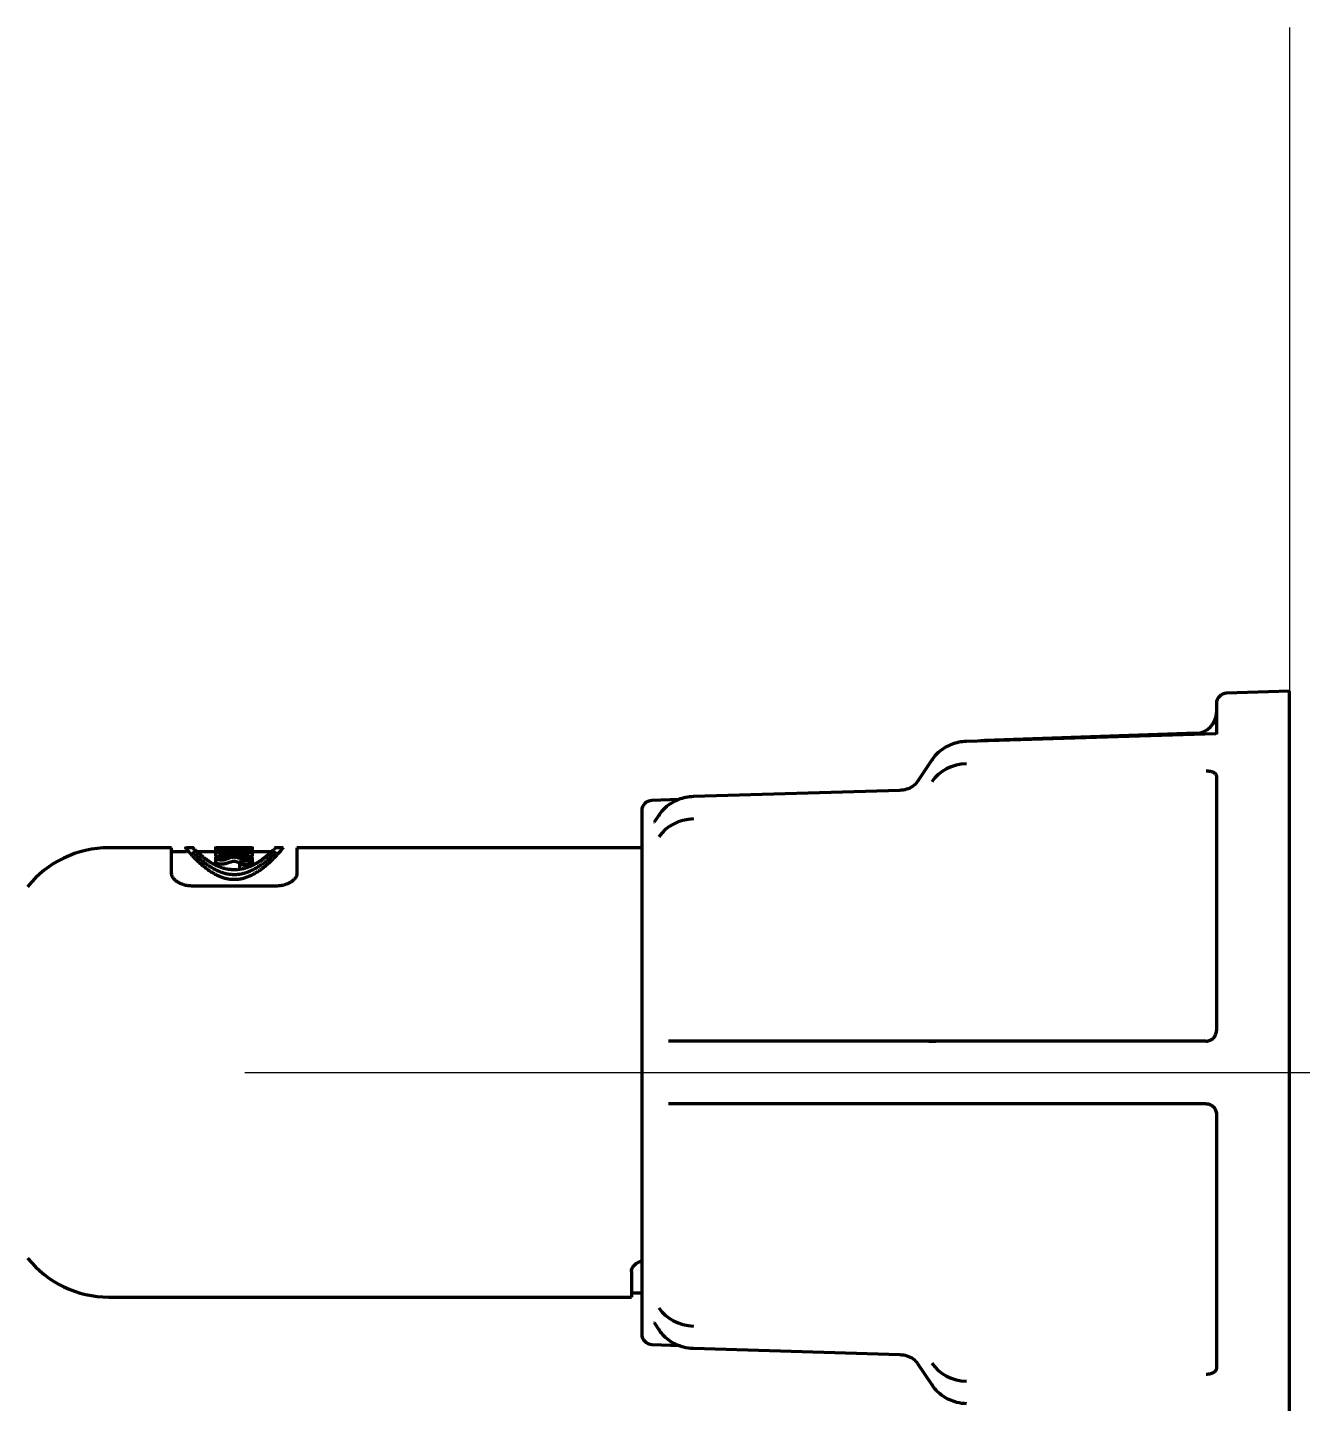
# Model space of a CAD drawing. Header units: inches. Extents: x 904 to 7172, y 213 to 5528.
# Drawn here: x 2223.8 to 2284.8, y 1942.9 to 2008.7 of the extents above; entities that cross this region are included whole.
import ezdxf

# ---------------------------------------------------------------- set-up
doc = ezdxf.new("R2010")
doc.units = ezdxf.units.IN

# ---------------------------------------------------------------- blocks, each defined once
blk = doc.blocks.new('A$C773D0E90')
at = {"color": 4}
for p, q in [((0, 50), (0, -50)), ((-50, 0), (50, 0))]:
    blk.add_line(p, q, dxfattribs=at)

msp = doc.modelspace()

# ---------------------------------------------------------------- linework, layer by layer
at = {"linetype": 'Continuous', "lineweight": 70}
for p, q in [((2284.21, 1976.972), (2281.192, 1976.866)), ((2284.21, 1940.472), (2284.21, 1976.972)), ((2280.71, 1976.367), (2280.71, 1974.904)), ((2280.674, 1974.922), (2268.752, 1974.561)), ((2279.744, 1974.953), (2269.622, 1974.6)), ((2280.716, 1974.952), (2280.669, 1974.922)), ((2267.105, 1973.69), (2266.409, 1972.647)), ((2267.105, 1973.69), (2267.088, 1973.629)), ((2280.71, 1972.904), (2280.71, 1960.721)), ((2265.563, 1972.22), (2255.687, 1971.922)), ((2253.21, 1971.239), (2253.21, 1946.205)), ((2254.996, 1971.784), (2253.692, 1971.739)), ((2253.799, 1970.69), (2253.792, 1970.681)), ((2254.039, 1971.051), (2253.8, 1970.691)), ((2254.039, 1971.051), (2254.022, 1970.99)), ((2230.71, 1969.472), (2227.71, 1969.472)), ((2230.71, 1968.238), (2230.71, 1969.472)), ((2231.43, 1969.272), (2230.71, 1969.272)), ((2231.779, 1969.472), (2231.429, 1969.472)), ((2232.807, 1969.272), (2231.774, 1969.272)), ((2232.807, 1969.522), (2232.807, 1969.29)), ((2232.807, 1969.289), (2232.807, 1969.085)), ((2234.315, 1969.472), (2233.07, 1969.472)), ((2233.56, 1969.348), (2233.822, 1969.348)), ((2233.673, 1969.469), (2233.716, 1969.469)), ((2233.716, 1969.409), (2233.673, 1969.409)), ((2234.575, 1969.296), (2234.575, 1969.522)), ((2234.575, 1969.085), (2234.575, 1969.288)), ((2235.637, 1969.272), (2234.575, 1969.272)), ((2236.051, 1969.472), (2235.642, 1969.472)), ((2236.71, 1969.472), (2236.71, 1968.238)), ((2253.209, 1969.472), (2236.71, 1969.472)), ((2232.892, 1969.044), (2232.807, 1969.085)), ((2232.807, 1968.992), (2232.807, 1968.783)), ((2233.474, 1969.047), (2233.474, 1969.159)), ((2233.913, 1969.159), (2233.913, 1969.047)), ((2233.967, 1968.753), (2233.967, 1968.538)), ((2234.575, 1969.085), (2234.49, 1969.043)), ((2234.575, 1968.784), (2234.575, 1968.994)), ((2234.601, 1968.65), (2234.601, 1968.753)), ((2234.009, 1968.475), (2233.967, 1968.538)), ((2235.71, 1967.642), (2231.71, 1967.642)), ((2255.702, 1960.222), (2254.49, 1960.222)), ((2265.578, 1960.222), (2255.702, 1960.222)), ((2266.825, 1960.222), (2265.578, 1960.222)), ((2267.521, 1960.222), (2266.825, 1960.222)), ((2266.951, 1960.222), (2267.042, 1960.222)), ((2268.767, 1960.222), (2267.521, 1960.222)), ((2280.209, 1960.222), (2268.767, 1960.222)), ((2255.702, 1957.222), (2254.49, 1957.222)), ((2265.578, 1957.222), (2255.702, 1957.222)), ((2266.825, 1957.222), (2265.578, 1957.222)), ((2267.521, 1957.222), (2266.825, 1957.222)), ((2267.042, 1957.222), (2266.956, 1957.222)), ((2268.767, 1957.222), (2267.521, 1957.222)), ((2280.209, 1957.222), (2268.767, 1957.222)), ((2280.71, 1956.722), (2280.71, 1944.539)), ((2252.71, 1949.205), (2252.71, 1947.972)), ((2227.71, 1947.972), (2252.71, 1947.972)), ((2252.71, 1948.172), (2253.21, 1948.172)), ((2253.793, 1946.761), (2253.799, 1946.753)), ((2253.798, 1946.755), (2254.039, 1946.393)), ((2254.022, 1946.454), (2254.039, 1946.393)), ((2253.692, 1945.705), (2255.055, 1945.657)), ((2255.687, 1945.522), (2265.563, 1945.223)), ((2266.409, 1944.797), (2267.105, 1943.753)), ((2267.088, 1943.814), (2267.105, 1943.753))]:
    msp.add_line(p, q, dxfattribs=at)
for centre, radius, start, end in [((2281.21, 1976.367), 0.5, 92, 180), ((2279.71, 1975.953), 1, 272, 0), ((2269.71, 1972.101), 2.5, 92, 97.37535), ((2253.71, 1971.239), 0.5, 92, 180), ((2227.71, 1964.472), 5, 90, 141.1508), ((2227.71, 1952.972), 5, 218.8492, 270), ((2253.71, 1946.205), 0.5, 180, 268)]:
    msp.add_arc(centre, radius, start, end, dxfattribs=at)
for centre, major_axis, ratio, start_param, end_param in [((2268.82, 1971.763), (2, 0), 0.866025, 1.605703, 2.617994), ((2255.754, 1969.124), (2, 0), 0.866025, 1.605703, 2.617994), ((2230.977, 1958.722), (0, 10.75), 0.980901, 6.046104, 6.089488), ((2231.36, 1958.722), (0, 10.75), 0.9809, 6.067376, 6.107626), ((2231.585, 1958.722), (0, 10.75), 0.980901, 6.08913, 6.118217), ((2235.802, 1958.722), (0, 10.75), 0.980899, 0.165403, 0.194031), ((2236.026, 1958.722), (0, 10.75), 0.9809, 0.176021, 0.215811), ((2236.41, 1958.722), (0, 10.75), 0.9809, 0.194147, 0.23707), ((2230.753, 1958.722), (0, 10.75), 0.980899, 6.048484, 6.078863), ((2235.802, 1958.722), (0, 10.75), 0.9809, 0.248807, 0.279522), ((2236.026, 1958.722), (0, 10.75), 0.9809, 0.246454, 0.29041), ((2236.41, 1958.722), (0, 10.75), 0.980901, 0.265428, 0.309068), ((2236.634, 1958.722), (0.001, 10.75), 0.980904, 0.290118, 0.320123), ((2236.634, 1958.722), (0, 10.55), 0.980902, 0.295738, 0.32637), ((2230.977, 1958.722), (0, 10.75), 0.9809, 5.97461, 6.017774), ((2230.753, 1958.722), (0, 10.75), 0.980902, 5.963579, 5.993107), ((2230.753, 1958.722), (-0.001, 10.55), 0.980903, 5.957275, 5.98742), ((2231.36, 1958.722), (0, 10.75), 0.980901, 5.993237, 6.03672), ((2236.634, 1958.722), (0, 10.75), 0.980902, 0.204827, 0.234744), ((2231.585, 1958.722), (0, 10.75), 0.980901, 6.004119, 6.034364), ((2255.754, 1948.32), (2, 0), 0.866025, 3.665191, 4.677482), ((2268.82, 1945.68), (2, 0), 0.866025, 3.665191, 4.677482)]:
    msp.add_ellipse(centre, major_axis=major_axis, ratio=ratio, start_param=start_param, end_param=end_param, dxfattribs=at)
for points, knots in [([(2268.752, 1974.561), (2268.495, 1974.551), (2268.01, 1974.456), (2267.44, 1974.109), (2267.188, 1973.814), (2267.105, 1973.69)], [0, 0, 0, 0, 0.373313, 0.765435, 1, 1, 1, 1]), ([(2266.409, 1972.647), (2266.348, 1972.554), (2266.202, 1972.409), (2265.889, 1972.259), (2265.674, 1972.225), (2265.563, 1972.22)], [0, 0, 0, 0, 0.374008, 0.700256, 1, 1, 1, 1]), ([(2280.21, 1973.158), (2280.242, 1973.157), (2280.275, 1973.156), (2280.339, 1973.149), (2280.371, 1973.144), (2280.431, 1973.132), (2280.46, 1973.124), (2280.514, 1973.105), (2280.54, 1973.095), (2280.586, 1973.072), (2280.607, 1973.059), (2280.643, 1973.031), (2280.659, 1973.017), (2280.684, 1972.987), (2280.693, 1972.971), (2280.706, 1972.939), (2280.71, 1972.922), (2280.71, 1972.906)], [0, 0, 0, 0, 0.125, 0.125, 0.25, 0.25, 0.375, 0.375, 0.5, 0.5, 0.625, 0.625, 0.75, 0.75, 0.875, 0.875, 1, 1, 1, 1]), ([(2255.687, 1971.922), (2255.43, 1971.912), (2254.945, 1971.817), (2254.375, 1971.47), (2254.123, 1971.174), (2254.039, 1971.051)], [0, 0, 0, 0, 0.373313, 0.765435, 1, 1, 1, 1]), ([(2231.368, 1969.472), (2231.368, 1969.472), (2231.368, 1969.472), (2231.368, 1969.472), (2231.376, 1969.461), (2231.399, 1969.435), (2231.404, 1969.429), (2231.415, 1969.415), (2231.421, 1969.408), (2231.441, 1969.385), (2231.457, 1969.366), (2231.511, 1969.304), (2231.555, 1969.253), (2231.638, 1969.162), (2231.668, 1969.129), (2231.734, 1969.059), (2231.769, 1969.022), (2231.827, 1968.963), (2231.847, 1968.943), (2231.889, 1968.901), (2231.911, 1968.88), (2231.979, 1968.814), (2232.027, 1968.769), (2232.131, 1968.676), (2232.187, 1968.628), (2232.308, 1968.529), (2232.373, 1968.479), (2232.462, 1968.415), (2232.48, 1968.402), (2232.517, 1968.377), (2232.536, 1968.364), (2232.594, 1968.325), (2232.635, 1968.3), (2232.719, 1968.25), (2232.763, 1968.225), (2232.856, 1968.177), (2232.904, 1968.153), (2232.982, 1968.119), (2233.008, 1968.108), (2233.062, 1968.087), (2233.09, 1968.076), (2233.175, 1968.047), (2233.234, 1968.029), (2233.313, 1968.01), (2233.328, 1968.006), (2233.361, 1967.999), (2233.377, 1967.996), (2233.426, 1967.987), (2233.459, 1967.981), (2233.56, 1967.968), (2233.629, 1967.963), (2233.699, 1967.963)], [0, 0, 0, 0, 0.000187, 0.000187, 0.125164, 0.125164, 0.156408, 0.156408, 0.187652, 0.187652, 0.250141, 0.250141, 0.375117, 0.375117, 0.437605, 0.437605, 0.500094, 0.500094, 0.531338, 0.531338, 0.562582, 0.562582, 0.62507, 0.62507, 0.687559, 0.687559, 0.750047, 0.750047, 0.765669, 0.765669, 0.781291, 0.781291, 0.812535, 0.812535, 0.843779, 0.843779, 0.875023, 0.875023, 0.890646, 0.890646, 0.906268, 0.906268, 0.937512, 0.937512, 0.945323, 0.945323, 0.953134, 0.953134, 0.968756, 0.968756, 1, 1, 1, 1]), ([(2233.71, 1968.419), (2233.702, 1968.419), (2233.695, 1968.419), (2233.68, 1968.419), (2233.658, 1968.419), (2233.636, 1968.42), (2233.607, 1968.422), (2233.593, 1968.422), (2233.564, 1968.425), (2233.549, 1968.426), (2233.479, 1968.433), (2233.424, 1968.441), (2233.344, 1968.456), (2233.318, 1968.462), (2233.267, 1968.474), (2233.242, 1968.48), (2233.169, 1968.5), (2233.123, 1968.515), (2233.057, 1968.538), (2233.035, 1968.546), (2232.993, 1968.562), (2232.972, 1968.57), (2232.912, 1968.596), (2232.875, 1968.613), (2232.766, 1968.665), (2232.7, 1968.701), (2232.607, 1968.755), (2232.578, 1968.773), (2232.522, 1968.808), (2232.495, 1968.826), (2232.442, 1968.861), (2232.417, 1968.878), (2232.369, 1968.912), (2232.346, 1968.929), (2232.279, 1968.979), (2232.238, 1969.011), (2232.162, 1969.071), (2232.127, 1969.1), (2232.03, 1969.183), (2231.975, 1969.232), (2231.883, 1969.317), (2231.845, 1969.353), (2231.8, 1969.397), (2231.787, 1969.41), (2231.77, 1969.427), (2231.765, 1969.432), (2231.755, 1969.441), (2231.751, 1969.445), (2231.732, 1969.464), (2231.725, 1969.472), (2231.725, 1969.472), (2231.725, 1969.472), (2231.725, 1969.472)], [0, 0, 0, 0, 0.003899, 0.003899, 0.007798, 0.015596, 0.015596, 0.023394, 0.023394, 0.031192, 0.031192, 0.062383, 0.062383, 0.077979, 0.077979, 0.093575, 0.093575, 0.124766, 0.124766, 0.140362, 0.140362, 0.155958, 0.155958, 0.187149, 0.187149, 0.249532, 0.249532, 0.280724, 0.280724, 0.311915, 0.311915, 0.343107, 0.343107, 0.374298, 0.374298, 0.436681, 0.436681, 0.499064, 0.499064, 0.62383, 0.62383, 0.748596, 0.748596, 0.810979, 0.810979, 0.842171, 0.842171, 0.873362, 0.873362, 0.998129, 0.998129, 1, 1, 1, 1]), ([(2231.725, 1969.272), (2231.725, 1969.272), (2231.727, 1969.269), (2231.734, 1969.263), (2231.739, 1969.257), (2231.742, 1969.254), (2231.76, 1969.235), (2231.782, 1969.213), (2231.842, 1969.154), (2231.879, 1969.118), (2231.948, 1969.053), (2231.973, 1969.029), (2232.028, 1968.979), (2232.058, 1968.953), (2232.107, 1968.91), (2232.124, 1968.895), (2232.16, 1968.866), (2232.178, 1968.85), (2232.235, 1968.804), (2232.276, 1968.771), (2232.365, 1968.704), (2232.412, 1968.669), (2232.515, 1968.599), (2232.571, 1968.562), (2232.662, 1968.507), (2232.694, 1968.489), (2232.761, 1968.452), (2232.795, 1968.434), (2232.868, 1968.398), (2232.906, 1968.381), (2232.985, 1968.346), (2233.027, 1968.329), (2233.093, 1968.305), (2233.116, 1968.298), (2233.162, 1968.282), (2233.185, 1968.275), (2233.258, 1968.254), (2233.308, 1968.242), (2233.375, 1968.229), (2233.388, 1968.226), (2233.416, 1968.221), (2233.429, 1968.219), (2233.471, 1968.213), (2233.499, 1968.209), (2233.584, 1968.2), (2233.642, 1968.197), (2233.701, 1968.196)], [0, 0, 0, 0, 0.058912, 0.090282, 0.090282, 0.121651, 0.121651, 0.24713, 0.24713, 0.372608, 0.372608, 0.435347, 0.435347, 0.498086, 0.498086, 0.529456, 0.529456, 0.560826, 0.560826, 0.623565, 0.623565, 0.686304, 0.686304, 0.749043, 0.749043, 0.780413, 0.780413, 0.811782, 0.811782, 0.843152, 0.843152, 0.874522, 0.874522, 0.890206, 0.890206, 0.905891, 0.905891, 0.937261, 0.937261, 0.945103, 0.945103, 0.952946, 0.952946, 0.96863, 0.96863, 1, 1, 1, 1]), ([(2233.064, 1969.472), (2233.041, 1969.472), (2233.019, 1969.472), (2232.991, 1969.471), (2232.983, 1969.471), (2232.968, 1969.471), (2232.946, 1969.471), (2232.913, 1969.47), (2232.891, 1969.468), (2232.871, 1969.467), (2232.862, 1969.466), (2232.838, 1969.463), (2232.827, 1969.461), (2232.815, 1969.457), (2232.812, 1969.456), (2232.808, 1969.453), (2232.807, 1969.451), (2232.808, 1969.445), (2232.812, 1969.441), (2232.828, 1969.433), (2232.84, 1969.428), (2232.872, 1969.418), (2232.892, 1969.412), (2232.94, 1969.402), (2232.967, 1969.396), (2233.008, 1969.389), (2233.016, 1969.388), (2233.033, 1969.385), (2233.042, 1969.384), (2233.07, 1969.38), (2233.108, 1969.375), (2233.151, 1969.37), (2233.184, 1969.366), (2233.195, 1969.365), (2233.218, 1969.363), (2233.23, 1969.362), (2233.291, 1969.357), (2233.341, 1969.354), (2233.407, 1969.351), (2233.421, 1969.35), (2233.448, 1969.349), (2233.462, 1969.349), (2233.504, 1969.348), (2233.532, 1969.348), (2233.56, 1969.348)], [0, 0, 0, 0, 0.04894, 0.04894, 0.068754, 0.068754, 0.088567, 0.128195, 0.167822, 0.167822, 0.20745, 0.20745, 0.286705, 0.286705, 0.326332, 0.326332, 0.36596, 0.36596, 0.445215, 0.445215, 0.52447, 0.52447, 0.603725, 0.603725, 0.68298, 0.68298, 0.702794, 0.702794, 0.722607, 0.722607, 0.762235, 0.801862, 0.801862, 0.821676, 0.821676, 0.84149, 0.84149, 0.920745, 0.920745, 0.940559, 0.940559, 0.960372, 0.960372, 1, 1, 1, 1]), ([(2233.317, 1969.326), (2233.303, 1969.328), (2233.288, 1969.33), (2233.264, 1969.333), (2233.256, 1969.334), (2233.238, 1969.335), (2233.229, 1969.336), (2233.202, 1969.338), (2233.184, 1969.339), (2233.155, 1969.34), (2233.145, 1969.34), (2233.126, 1969.34), (2233.116, 1969.34), (2233.087, 1969.34), (2233.067, 1969.34), (2233.038, 1969.339), (2233.028, 1969.339), (2233.01, 1969.338), (2232.991, 1969.337), (2232.974, 1969.335), (2232.956, 1969.334), (2232.948, 1969.333), (2232.923, 1969.33), (2232.908, 1969.328), (2232.888, 1969.325), (2232.881, 1969.324), (2232.869, 1969.321), (2232.863, 1969.32), (2232.847, 1969.316), (2232.838, 1969.313), (2232.826, 1969.308), (2232.823, 1969.307), (2232.818, 1969.303), (2232.813, 1969.3), (2232.81, 1969.296), (2232.808, 1969.293), (2232.807, 1969.291), (2232.807, 1969.286), (2232.809, 1969.282), (2232.815, 1969.277), (2232.817, 1969.275), (2232.822, 1969.271), (2232.826, 1969.269), (2232.836, 1969.264), (2232.845, 1969.261), (2232.866, 1969.254), (2232.879, 1969.251), (2232.892, 1969.248)], [0, 0, 0, 0, 0.0625, 0.0625, 0.09375, 0.09375, 0.125, 0.125, 0.1875, 0.1875, 0.21875, 0.21875, 0.25, 0.25, 0.3125, 0.3125, 0.34375, 0.34375, 0.375, 0.40625, 0.40625, 0.4375, 0.4375, 0.5, 0.5, 0.53125, 0.53125, 0.5625, 0.5625, 0.625, 0.625, 0.65625, 0.65625, 0.6875, 0.71875, 0.71875, 0.75, 0.75, 0.8125, 0.8125, 0.84375, 0.84375, 0.875, 0.875, 0.9375, 0.9375, 1, 1, 1, 1]), ([(2233.007, 1969.271), (2233.001, 1969.272), (2232.995, 1969.273), (2232.988, 1969.275), (2232.985, 1969.276), (2232.981, 1969.278), (2232.979, 1969.279), (2232.974, 1969.281), (2232.972, 1969.283), (2232.969, 1969.286), (2232.968, 1969.288), (2232.968, 1969.291), (2232.969, 1969.292), (2232.971, 1969.295), (2232.972, 1969.296), (2232.975, 1969.297), (2232.977, 1969.298), (2232.982, 1969.3), (2232.986, 1969.302), (2232.996, 1969.304), (2233.002, 1969.306), (2233.011, 1969.307), (2233.014, 1969.308), (2233.021, 1969.309), (2233.025, 1969.309), (2233.036, 1969.311), (2233.044, 1969.311), (2233.061, 1969.312), (2233.069, 1969.313), (2233.087, 1969.314), (2233.096, 1969.314), (2233.11, 1969.314), (2233.114, 1969.314), (2233.123, 1969.313), (2233.132, 1969.313), (2233.141, 1969.313), (2233.149, 1969.312), (2233.154, 1969.312), (2233.166, 1969.311), (2233.174, 1969.31), (2233.189, 1969.309), (2233.196, 1969.308), (2233.202, 1969.306)], [0, 0, 0, 0, 0.0625, 0.0625, 0.09375, 0.09375, 0.125, 0.125, 0.1875, 0.1875, 0.25, 0.25, 0.3125, 0.3125, 0.34375, 0.34375, 0.375, 0.375, 0.4375, 0.4375, 0.5, 0.5, 0.53125, 0.53125, 0.5625, 0.5625, 0.625, 0.625, 0.6875, 0.6875, 0.75, 0.75, 0.78125, 0.78125, 0.8125, 0.84375, 0.84375, 0.875, 0.875, 0.9375, 0.9375, 1, 1, 1, 1]), ([(2233.673, 1969.409), (2233.642, 1969.409), (2233.612, 1969.41), (2233.568, 1969.41), (2233.553, 1969.411), (2233.524, 1969.412), (2233.51, 1969.412), (2233.468, 1969.414), (2233.441, 1969.416), (2233.404, 1969.418), (2233.391, 1969.419), (2233.368, 1969.421), (2233.357, 1969.422), (2233.325, 1969.425), (2233.306, 1969.427), (2233.28, 1969.431), (2233.272, 1969.432), (2233.258, 1969.434), (2233.245, 1969.436), (2233.235, 1969.439), (2233.226, 1969.441), (2233.223, 1969.442), (2233.214, 1969.445), (2233.211, 1969.447), (2233.211, 1969.45), (2233.211, 1969.451), (2233.214, 1969.453), (2233.217, 1969.454), (2233.225, 1969.456), (2233.234, 1969.458), (2233.251, 1969.46), (2233.258, 1969.46), (2233.272, 1969.462), (2233.28, 1969.462), (2233.305, 1969.464), (2233.324, 1969.465), (2233.367, 1969.466), (2233.39, 1969.467), (2233.428, 1969.467), (2233.441, 1969.468), (2233.468, 1969.468), (2233.482, 1969.468), (2233.524, 1969.469), (2233.552, 1969.469), (2233.597, 1969.469), (2233.612, 1969.469), (2233.642, 1969.469), (2233.658, 1969.469), (2233.673, 1969.469)], [0, 0, 0, 0, 0.0625, 0.0625, 0.09375, 0.09375, 0.125, 0.125, 0.1875, 0.1875, 0.21875, 0.21875, 0.25, 0.25, 0.3125, 0.3125, 0.34375, 0.34375, 0.375, 0.40625, 0.40625, 0.4375, 0.4375, 0.5, 0.5, 0.53125, 0.53125, 0.5625, 0.5625, 0.625, 0.625, 0.65625, 0.65625, 0.6875, 0.6875, 0.75, 0.75, 0.8125, 0.8125, 0.84375, 0.84375, 0.875, 0.875, 0.9375, 0.9375, 0.96875, 0.96875, 1, 1, 1, 1]), ([(2233.768, 1969.27), (2233.763, 1969.269), (2233.758, 1969.268), (2233.747, 1969.267), (2233.741, 1969.266), (2233.728, 1969.265), (2233.721, 1969.264), (2233.707, 1969.264), (2233.7, 1969.264), (2233.686, 1969.264), (2233.68, 1969.264), (2233.666, 1969.264), (2233.659, 1969.265), (2233.646, 1969.266), (2233.64, 1969.267), (2233.629, 1969.268), (2233.623, 1969.269), (2233.618, 1969.27)], [0, 0, 0, 0, 0.125, 0.125, 0.25, 0.25, 0.375, 0.375, 0.5, 0.5, 0.625, 0.625, 0.75, 0.75, 0.875, 0.875, 1, 1, 1, 1]), ([(2233.699, 1967.963), (2233.734, 1967.963), (2233.77, 1967.964), (2233.839, 1967.968), (2233.908, 1967.974), (2233.975, 1967.984), (2234.04, 1967.995), (2234.073, 1968.002), (2234.168, 1968.024), (2234.228, 1968.042), (2234.315, 1968.071), (2234.343, 1968.081), (2234.398, 1968.103), (2234.424, 1968.114), (2234.502, 1968.147), (2234.551, 1968.171), (2234.645, 1968.219), (2234.689, 1968.244), (2234.753, 1968.282), (2234.774, 1968.294), (2234.815, 1968.32), (2234.835, 1968.333), (2234.894, 1968.371), (2234.932, 1968.397), (2235.039, 1968.474), (2235.105, 1968.525), (2235.182, 1968.587), (2235.197, 1968.6), (2235.227, 1968.624), (2235.241, 1968.637), (2235.284, 1968.673), (2235.311, 1968.697), (2235.39, 1968.768), (2235.439, 1968.813), (2235.529, 1968.9), (2235.571, 1968.941), (2235.648, 1969.021), (2235.693, 1969.068), (2235.734, 1969.111), (2235.75, 1969.128), (2235.758, 1969.137), (2235.781, 1969.162), (2235.795, 1969.178), (2235.865, 1969.254), (2235.91, 1969.306), (2235.981, 1969.388), (2236.008, 1969.42), (2236.043, 1969.461), (2236.052, 1969.472), (2236.052, 1969.472)], [0, 0, 0, 0, 0.015644, 0.015644, 0.031287, 0.046931, 0.046931, 0.062574, 0.062574, 0.093861, 0.093861, 0.109505, 0.109505, 0.125149, 0.125149, 0.156436, 0.156436, 0.187723, 0.187723, 0.203366, 0.203366, 0.21901, 0.21901, 0.250297, 0.250297, 0.312872, 0.312872, 0.328515, 0.328515, 0.344159, 0.344159, 0.375446, 0.375446, 0.43802, 0.43802, 0.500594, 0.500594, 0.563169, 0.578812, 0.578812, 0.594456, 0.594456, 0.625743, 0.625743, 0.750892, 0.750892, 0.87604, 0.87604, 1, 1, 1, 1]), ([(2233.701, 1968.196), (2233.708, 1968.196), (2233.715, 1968.196), (2233.73, 1968.197), (2233.752, 1968.197), (2233.774, 1968.198), (2233.803, 1968.199), (2233.818, 1968.2), (2233.847, 1968.202), (2233.861, 1968.203), (2233.932, 1968.21), (2233.987, 1968.218), (2234.054, 1968.231), (2234.068, 1968.233), (2234.094, 1968.239), (2234.107, 1968.242), (2234.145, 1968.251), (2234.17, 1968.257), (2234.243, 1968.278), (2234.29, 1968.292), (2234.356, 1968.316), (2234.378, 1968.324), (2234.42, 1968.341), (2234.441, 1968.349), (2234.501, 1968.375), (2234.539, 1968.393), (2234.612, 1968.428), (2234.647, 1968.446), (2234.697, 1968.473), (2234.713, 1968.483), (2234.745, 1968.501), (2234.761, 1968.51), (2234.838, 1968.556), (2234.894, 1968.592), (2234.973, 1968.646), (2234.998, 1968.664), (2235.046, 1968.699), (2235.07, 1968.716), (2235.137, 1968.766), (2235.178, 1968.799), (2235.254, 1968.861), (2235.289, 1968.891), (2235.387, 1968.975), (2235.442, 1969.025), (2235.534, 1969.112), (2235.572, 1969.149), (2235.618, 1969.194), (2235.631, 1969.208), (2235.648, 1969.225), (2235.654, 1969.23), (2235.663, 1969.24), (2235.667, 1969.244), (2235.686, 1969.263), (2235.694, 1969.272), (2235.694, 1969.272), (2235.694, 1969.272)], [0, 0, 0, 0, 0.003893, 0.003893, 0.007786, 0.015571, 0.015571, 0.023357, 0.023357, 0.031143, 0.031143, 0.062286, 0.062286, 0.070072, 0.070072, 0.077857, 0.077857, 0.093429, 0.093429, 0.124572, 0.124572, 0.140143, 0.140143, 0.155715, 0.155715, 0.186858, 0.186858, 0.218001, 0.218001, 0.233572, 0.233572, 0.249144, 0.249144, 0.311429, 0.311429, 0.342572, 0.342572, 0.373715, 0.373715, 0.436001, 0.436001, 0.498287, 0.498287, 0.622859, 0.622859, 0.747431, 0.747431, 0.809717, 0.809717, 0.84086, 0.84086, 0.872002, 0.872002, 0.996574, 1, 1, 1, 1]), ([(2235.694, 1969.472), (2235.694, 1969.472), (2235.692, 1969.469), (2235.685, 1969.462), (2235.68, 1969.457), (2235.677, 1969.454), (2235.658, 1969.435), (2235.636, 1969.413), (2235.576, 1969.355), (2235.539, 1969.319), (2235.47, 1969.256), (2235.444, 1969.233), (2235.389, 1969.183), (2235.359, 1969.157), (2235.31, 1969.115), (2235.293, 1969.101), (2235.257, 1969.072), (2235.239, 1969.057), (2235.181, 1969.011), (2235.14, 1968.979), (2235.051, 1968.913), (2235.004, 1968.879), (2234.9, 1968.81), (2234.844, 1968.774), (2234.768, 1968.729), (2234.752, 1968.72), (2234.72, 1968.702), (2234.704, 1968.693), (2234.653, 1968.666), (2234.619, 1968.648), (2234.546, 1968.613), (2234.508, 1968.596), (2234.428, 1968.563), (2234.386, 1968.546), (2234.319, 1968.523), (2234.297, 1968.515), (2234.25, 1968.5), (2234.226, 1968.493), (2234.153, 1968.473), (2234.103, 1968.461), (2234.036, 1968.449), (2234.022, 1968.446), (2233.995, 1968.442), (2233.981, 1968.439), (2233.94, 1968.433), (2233.912, 1968.43), (2233.827, 1968.422), (2233.769, 1968.419), (2233.71, 1968.419)], [0, 0, 0, 0, 0.060327, 0.091649, 0.091649, 0.122972, 0.122972, 0.248262, 0.248262, 0.373551, 0.373551, 0.436196, 0.436196, 0.498841, 0.498841, 0.530164, 0.530164, 0.561486, 0.561486, 0.624131, 0.624131, 0.686776, 0.686776, 0.749421, 0.749421, 0.765082, 0.765082, 0.780743, 0.780743, 0.812065, 0.812065, 0.843388, 0.843388, 0.87471, 0.87471, 0.890371, 0.890371, 0.906033, 0.906033, 0.937355, 0.937355, 0.945186, 0.945186, 0.953016, 0.953016, 0.968678, 0.968678, 1, 1, 1, 1]), ([(2233.716, 1969.469), (2233.747, 1969.469), (2233.777, 1969.469), (2233.821, 1969.469), (2233.836, 1969.469), (2233.865, 1969.469), (2233.88, 1969.469), (2233.922, 1969.468), (2233.948, 1969.468), (2233.986, 1969.467), (2233.998, 1969.467), (2234.022, 1969.466), (2234.033, 1969.466), (2234.065, 1969.465), (2234.084, 1969.464), (2234.109, 1969.462), (2234.117, 1969.462), (2234.131, 1969.46), (2234.144, 1969.459), (2234.154, 1969.458), (2234.163, 1969.456), (2234.167, 1969.455), (2234.176, 1969.453), (2234.179, 1969.451), (2234.179, 1969.448), (2234.178, 1969.447), (2234.175, 1969.445), (2234.173, 1969.444), (2234.164, 1969.441), (2234.155, 1969.439), (2234.138, 1969.435), (2234.131, 1969.434), (2234.117, 1969.432), (2234.109, 1969.431), (2234.084, 1969.427), (2234.065, 1969.425), (2234.022, 1969.421), (2233.999, 1969.419), (2233.961, 1969.417), (2233.948, 1969.416), (2233.922, 1969.414), (2233.908, 1969.414), (2233.866, 1969.412), (2233.837, 1969.411), (2233.778, 1969.41), (2233.747, 1969.409), (2233.716, 1969.409)], [0, 0, 0, 0, 0.0625, 0.0625, 0.09375, 0.09375, 0.125, 0.125, 0.1875, 0.1875, 0.21875, 0.21875, 0.25, 0.25, 0.3125, 0.3125, 0.34375, 0.34375, 0.375, 0.40625, 0.40625, 0.4375, 0.4375, 0.5, 0.5, 0.53125, 0.53125, 0.5625, 0.5625, 0.625, 0.625, 0.65625, 0.65625, 0.6875, 0.6875, 0.75, 0.75, 0.8125, 0.8125, 0.84375, 0.84375, 0.875, 0.875, 0.9375, 0.9375, 1, 1, 1, 1]), ([(2233.822, 1969.348), (2233.878, 1969.348), (2233.933, 1969.349), (2234, 1969.352), (2234.013, 1969.352), (2234.039, 1969.354), (2234.052, 1969.355), (2234.091, 1969.357), (2234.115, 1969.359), (2234.163, 1969.363), (2234.186, 1969.365), (2234.219, 1969.368), (2234.23, 1969.37), (2234.252, 1969.372), (2234.262, 1969.373), (2234.313, 1969.38), (2234.349, 1969.385), (2234.39, 1969.392), (2234.398, 1969.393), (2234.413, 1969.396), (2234.435, 1969.4), (2234.468, 1969.407), (2234.49, 1969.413), (2234.51, 1969.418), (2234.519, 1969.42), (2234.543, 1969.428), (2234.555, 1969.433), (2234.567, 1969.439), (2234.57, 1969.441), (2234.574, 1969.445), (2234.575, 1969.447), (2234.575, 1969.453), (2234.571, 1969.456), (2234.555, 1969.461), (2234.543, 1969.464), (2234.519, 1969.466), (2234.51, 1969.467), (2234.49, 1969.468), (2234.479, 1969.469), (2234.444, 1969.471), (2234.416, 1969.471), (2234.375, 1969.472), (2234.367, 1969.472), (2234.35, 1969.472), (2234.341, 1969.472), (2234.327, 1969.472), (2234.323, 1969.472), (2234.319, 1969.472)], [0, 0, 0, 0, 0.079315, 0.079315, 0.099143, 0.099143, 0.118972, 0.118972, 0.158629, 0.158629, 0.198287, 0.198287, 0.218115, 0.218115, 0.237944, 0.237944, 0.317259, 0.317259, 0.337088, 0.337088, 0.356916, 0.396574, 0.436231, 0.436231, 0.475888, 0.475888, 0.555203, 0.555203, 0.59486, 0.59486, 0.634518, 0.634518, 0.713832, 0.713832, 0.793147, 0.793147, 0.832805, 0.832805, 0.872462, 0.872462, 0.951777, 0.951777, 0.971605, 0.971605, 0.991434, 0.991434, 1, 1, 1, 1]), ([(2234.49, 1969.247), (2234.503, 1969.25), (2234.515, 1969.253), (2234.531, 1969.258), (2234.536, 1969.26), (2234.545, 1969.263), (2234.549, 1969.265), (2234.56, 1969.27), (2234.566, 1969.274), (2234.573, 1969.281), (2234.575, 1969.285), (2234.575, 1969.292), (2234.573, 1969.295), (2234.567, 1969.301), (2234.565, 1969.302), (2234.559, 1969.306), (2234.556, 1969.307), (2234.545, 1969.312), (2234.535, 1969.315), (2234.514, 1969.32), (2234.501, 1969.323), (2234.481, 1969.326), (2234.474, 1969.328), (2234.459, 1969.33), (2234.451, 1969.331), (2234.426, 1969.333), (2234.409, 1969.335), (2234.373, 1969.337), (2234.354, 1969.338), (2234.315, 1969.339), (2234.296, 1969.339), (2234.266, 1969.339), (2234.257, 1969.339), (2234.237, 1969.339), (2234.218, 1969.339), (2234.199, 1969.338), (2234.18, 1969.337), (2234.171, 1969.336), (2234.144, 1969.334), (2234.127, 1969.333), (2234.094, 1969.329), (2234.079, 1969.327), (2234.065, 1969.325)], [0, 0, 0, 0, 0.0625, 0.0625, 0.09375, 0.09375, 0.125, 0.125, 0.1875, 0.1875, 0.25, 0.25, 0.3125, 0.3125, 0.34375, 0.34375, 0.375, 0.375, 0.4375, 0.4375, 0.5, 0.5, 0.53125, 0.53125, 0.5625, 0.5625, 0.625, 0.625, 0.6875, 0.6875, 0.75, 0.75, 0.78125, 0.78125, 0.8125, 0.84375, 0.84375, 0.875, 0.875, 0.9375, 0.9375, 1, 1, 1, 1]), ([(2234.18, 1969.306), (2234.186, 1969.307), (2234.193, 1969.308), (2234.204, 1969.309), (2234.208, 1969.31), (2234.216, 1969.31), (2234.22, 1969.311), (2234.232, 1969.312), (2234.241, 1969.312), (2234.259, 1969.313), (2234.268, 1969.313), (2234.286, 1969.313), (2234.295, 1969.313), (2234.313, 1969.312), (2234.321, 1969.312), (2234.334, 1969.311), (2234.338, 1969.31), (2234.346, 1969.31), (2234.35, 1969.309), (2234.361, 1969.308), (2234.368, 1969.307), (2234.38, 1969.305), (2234.386, 1969.303), (2234.396, 1969.301), (2234.4, 1969.299), (2234.407, 1969.296), (2234.41, 1969.295), (2234.413, 1969.292), (2234.414, 1969.29), (2234.414, 1969.287), (2234.413, 1969.285), (2234.41, 1969.282), (2234.408, 1969.28), (2234.401, 1969.277), (2234.397, 1969.275), (2234.387, 1969.272), (2234.381, 1969.271), (2234.375, 1969.27)], [0, 0, 0, 0, 0.0625, 0.0625, 0.09375, 0.09375, 0.125, 0.125, 0.1875, 0.1875, 0.25, 0.25, 0.3125, 0.3125, 0.375, 0.375, 0.40625, 0.40625, 0.4375, 0.4375, 0.5, 0.5, 0.5625, 0.5625, 0.625, 0.625, 0.6875, 0.6875, 0.75, 0.75, 0.8125, 0.8125, 0.875, 0.875, 0.9375, 0.9375, 1, 1, 1, 1]), ([(2232.892, 1969.054), (2232.879, 1969.05), (2232.866, 1969.046), (2232.851, 1969.039), (2232.846, 1969.037), (2232.837, 1969.032), (2232.833, 1969.029), (2232.822, 1969.021), (2232.816, 1969.015), (2232.809, 1969.004), (2232.807, 1968.998), (2232.807, 1968.987), (2232.809, 1968.981), (2232.815, 1968.972), (2232.817, 1968.969), (2232.822, 1968.963), (2232.826, 1968.96), (2232.836, 1968.952), (2232.845, 1968.946), (2232.861, 1968.938), (2232.867, 1968.936), (2232.879, 1968.931), (2232.885, 1968.928), (2232.905, 1968.921), (2232.92, 1968.917), (2232.953, 1968.91), (2232.97, 1968.907), (2232.997, 1968.903), (2233.006, 1968.902), (2233.025, 1968.9), (2233.035, 1968.899), (2233.064, 1968.897), (2233.084, 1968.896), (2233.114, 1968.896), (2233.124, 1968.896), (2233.144, 1968.897), (2233.163, 1968.898), (2233.182, 1968.899), (2233.201, 1968.901), (2233.211, 1968.902), (2233.238, 1968.906), (2233.255, 1968.91), (2233.288, 1968.917), (2233.303, 1968.921), (2233.317, 1968.926)], [0, 0, 0, 0, 0.0625, 0.0625, 0.09375, 0.09375, 0.125, 0.125, 0.1875, 0.1875, 0.25, 0.25, 0.3125, 0.3125, 0.34375, 0.34375, 0.375, 0.375, 0.4375, 0.4375, 0.46875, 0.46875, 0.5, 0.5, 0.5625, 0.5625, 0.625, 0.625, 0.65625, 0.65625, 0.6875, 0.6875, 0.75, 0.75, 0.78125, 0.78125, 0.8125, 0.84375, 0.84375, 0.875, 0.875, 0.9375, 0.9375, 1, 1, 1, 1]), ([(2233.317, 1968.715), (2233.303, 1968.71), (2233.288, 1968.706), (2233.264, 1968.7), (2233.256, 1968.699), (2233.238, 1968.695), (2233.229, 1968.694), (2233.202, 1968.69), (2233.183, 1968.688), (2233.154, 1968.686), (2233.144, 1968.685), (2233.124, 1968.684), (2233.104, 1968.684), (2233.084, 1968.685), (2233.064, 1968.685), (2233.055, 1968.686), (2233.025, 1968.688), (2233.006, 1968.69), (2232.979, 1968.694), (2232.97, 1968.695), (2232.953, 1968.699), (2232.944, 1968.7), (2232.92, 1968.706), (2232.905, 1968.71), (2232.885, 1968.717), (2232.879, 1968.72), (2232.866, 1968.725), (2232.855, 1968.73), (2232.846, 1968.736), (2232.837, 1968.741), (2232.833, 1968.744), (2232.822, 1968.753), (2232.817, 1968.759), (2232.811, 1968.768), (2232.81, 1968.771), (2232.808, 1968.777), (2232.807, 1968.78), (2232.807, 1968.783)], [0, 0, 0, 0, 0.083365, 0.083365, 0.125047, 0.125047, 0.166729, 0.166729, 0.250094, 0.250094, 0.291776, 0.291776, 0.333458, 0.375141, 0.375141, 0.416823, 0.416823, 0.500188, 0.500188, 0.54187, 0.54187, 0.583552, 0.583552, 0.666917, 0.666917, 0.708599, 0.708599, 0.750281, 0.791964, 0.791964, 0.833646, 0.833646, 0.917011, 0.917011, 0.958693, 0.958693, 1, 1, 1, 1]), ([(2233.202, 1968.962), (2233.196, 1968.96), (2233.189, 1968.958), (2233.178, 1968.956), (2233.174, 1968.955), (2233.166, 1968.954), (2233.162, 1968.953), (2233.149, 1968.952), (2233.141, 1968.951), (2233.127, 1968.95), (2233.123, 1968.95), (2233.113, 1968.949), (2233.109, 1968.949), (2233.095, 1968.949), (2233.086, 1968.95), (2233.068, 1968.951), (2233.059, 1968.952), (2233.043, 1968.954), (2233.035, 1968.955), (2233.02, 1968.959), (2233.013, 1968.96), (2233.004, 1968.963), (2233.001, 1968.965), (2232.995, 1968.967), (2232.992, 1968.968), (2232.985, 1968.971), (2232.981, 1968.974), (2232.974, 1968.979), (2232.972, 1968.982), (2232.969, 1968.987), (2232.968, 1968.99), (2232.968, 1968.995), (2232.969, 1968.998), (2232.972, 1969.003), (2232.975, 1969.006), (2232.981, 1969.011), (2232.985, 1969.013), (2232.995, 1969.018), (2233.001, 1969.02), (2233.007, 1969.022)], [0, 0, 0, 0, 0.0625, 0.0625, 0.09375, 0.09375, 0.125, 0.125, 0.1875, 0.1875, 0.21875, 0.21875, 0.25, 0.25, 0.3125, 0.3125, 0.375, 0.375, 0.4375, 0.4375, 0.5, 0.5, 0.53125, 0.53125, 0.5625, 0.5625, 0.625, 0.625, 0.6875, 0.6875, 0.75, 0.75, 0.8125, 0.8125, 0.875, 0.875, 0.9375, 0.9375, 1, 1, 1, 1]), ([(2233.205, 1969.177), (2233.21, 1969.176), (2233.214, 1969.174), (2233.222, 1969.172), (2233.225, 1969.17), (2233.23, 1969.167), (2233.232, 1969.166), (2233.234, 1969.162), (2233.235, 1969.161), (2233.235, 1969.157), (2233.234, 1969.156), (2233.232, 1969.152), (2233.23, 1969.151), (2233.225, 1969.148), (2233.222, 1969.146), (2233.214, 1969.143), (2233.21, 1969.142), (2233.205, 1969.141)], [0, 0, 0, 0, 0.125, 0.125, 0.25, 0.25, 0.375, 0.375, 0.5, 0.5, 0.625, 0.625, 0.75, 0.75, 0.875, 0.875, 1, 1, 1, 1]), ([(2233.454, 1969.147), (2233.457, 1969.148), (2233.46, 1969.149), (2233.465, 1969.15), (2233.467, 1969.151), (2233.47, 1969.154), (2233.472, 1969.155), (2233.473, 1969.157), (2233.474, 1969.158), (2233.474, 1969.16), (2233.473, 1969.161), (2233.472, 1969.163), (2233.47, 1969.165), (2233.465, 1969.168), (2233.46, 1969.169), (2233.454, 1969.171)], [0, 0, 0, 0, 0.125, 0.125, 0.25, 0.25, 0.375, 0.375, 0.5, 0.5, 0.625, 0.625, 0.75, 0.75, 1, 1, 1, 1]), ([(2233.618, 1969.222), (2233.623, 1969.221), (2233.629, 1969.22), (2233.64, 1969.219), (2233.646, 1969.218), (2233.659, 1969.217), (2233.666, 1969.216), (2233.679, 1969.216), (2233.686, 1969.215), (2233.7, 1969.215), (2233.707, 1969.216), (2233.721, 1969.216), (2233.728, 1969.217), (2233.74, 1969.218), (2233.747, 1969.219), (2233.758, 1969.22), (2233.763, 1969.221), (2233.768, 1969.222)], [0, 0, 0, 0, 0.125, 0.125, 0.25, 0.25, 0.375, 0.375, 0.5, 0.5, 0.625, 0.625, 0.75, 0.75, 0.875, 0.875, 1, 1, 1, 1]), ([(2233.618, 1969.023), (2233.623, 1969.024), (2233.629, 1969.025), (2233.64, 1969.028), (2233.646, 1969.029), (2233.659, 1969.03), (2233.666, 1969.031), (2233.679, 1969.032), (2233.686, 1969.032), (2233.7, 1969.032), (2233.707, 1969.032), (2233.721, 1969.031), (2233.728, 1969.03), (2233.741, 1969.029), (2233.747, 1969.028), (2233.758, 1969.025), (2233.764, 1969.024), (2233.768, 1969.023)], [0, 0, 0, 0, 0.125, 0.125, 0.25, 0.25, 0.375, 0.375, 0.5, 0.5, 0.625, 0.625, 0.75, 0.75, 0.875, 0.875, 1, 1, 1, 1]), ([(2233.768, 1968.814), (2233.764, 1968.815), (2233.758, 1968.817), (2233.747, 1968.819), (2233.741, 1968.82), (2233.728, 1968.822), (2233.721, 1968.822), (2233.708, 1968.823), (2233.7, 1968.823), (2233.686, 1968.823), (2233.679, 1968.823), (2233.666, 1968.822), (2233.659, 1968.822), (2233.646, 1968.82), (2233.64, 1968.819), (2233.629, 1968.817), (2233.623, 1968.815), (2233.618, 1968.814)], [0, 0, 0, 0, 0.125, 0.125, 0.25, 0.25, 0.375, 0.375, 0.5, 0.5, 0.625, 0.625, 0.75, 0.75, 0.875, 0.875, 1, 1, 1, 1]), ([(2233.743, 1969.095), (2233.74, 1969.096), (2233.737, 1969.097), (2233.729, 1969.098), (2233.725, 1969.099), (2233.716, 1969.1), (2233.712, 1969.1), (2233.703, 1969.101), (2233.698, 1969.101), (2233.684, 1969.101), (2233.675, 1969.1), (2233.662, 1969.099), (2233.658, 1969.098), (2233.65, 1969.097), (2233.647, 1969.096), (2233.643, 1969.095)], [0, 0, 0, 0, 0.125, 0.125, 0.25, 0.25, 0.375, 0.375, 0.5, 0.5, 0.75, 0.75, 0.875, 0.875, 1, 1, 1, 1]), ([(2233.933, 1969.171), (2233.93, 1969.17), (2233.927, 1969.169), (2233.922, 1969.168), (2233.92, 1969.167), (2233.916, 1969.165), (2233.915, 1969.163), (2233.913, 1969.161), (2233.913, 1969.16), (2233.913, 1969.158), (2233.913, 1969.157), (2233.915, 1969.155), (2233.916, 1969.154), (2233.922, 1969.15), (2233.927, 1969.149), (2233.933, 1969.147)], [0, 0, 0, 0, 0.125, 0.125, 0.25, 0.25, 0.375, 0.375, 0.5, 0.5, 0.625, 0.625, 0.75, 0.75, 1, 1, 1, 1]), ([(2234.284, 1968.869), (2234.262, 1968.869), (2234.241, 1968.869), (2234.21, 1968.866), (2234.199, 1968.865), (2234.179, 1968.863), (2234.169, 1968.862), (2234.139, 1968.857), (2234.121, 1968.854), (2234.095, 1968.847), (2234.086, 1968.845), (2234.07, 1968.84), (2234.055, 1968.835), (2234.042, 1968.829), (2234.029, 1968.823), (2234.023, 1968.82), (2234.006, 1968.811), (2233.997, 1968.804), (2233.982, 1968.79), (2233.976, 1968.783), (2233.969, 1968.768), (2233.967, 1968.76), (2233.967, 1968.748), (2233.968, 1968.745), (2233.97, 1968.737), (2233.971, 1968.733), (2233.977, 1968.721), (2233.983, 1968.714), (2233.994, 1968.703), (2233.998, 1968.699), (2234.008, 1968.692), (2234.013, 1968.688), (2234.029, 1968.678), (2234.042, 1968.671), (2234.063, 1968.662), (2234.071, 1968.659), (2234.087, 1968.654), (2234.103, 1968.648), (2234.121, 1968.644), (2234.139, 1968.639), (2234.149, 1968.637), (2234.178, 1968.632), (2234.199, 1968.629), (2234.23, 1968.627), (2234.241, 1968.626), (2234.262, 1968.625), (2234.273, 1968.625), (2234.306, 1968.625), (2234.327, 1968.626), (2234.358, 1968.628), (2234.369, 1968.63), (2234.389, 1968.632), (2234.399, 1968.634), (2234.429, 1968.639), (2234.447, 1968.643), (2234.473, 1968.651), (2234.481, 1968.653), (2234.497, 1968.659), (2234.512, 1968.665), (2234.526, 1968.671), (2234.539, 1968.678), (2234.545, 1968.681), (2234.561, 1968.692), (2234.571, 1968.699), (2234.586, 1968.714), (2234.591, 1968.721), (2234.599, 1968.737), (2234.601, 1968.745), (2234.601, 1968.756), (2234.601, 1968.76), (2234.599, 1968.768), (2234.598, 1968.772), (2234.592, 1968.783), (2234.586, 1968.79), (2234.575, 1968.801), (2234.571, 1968.804), (2234.562, 1968.811), (2234.557, 1968.814), (2234.54, 1968.823), (2234.527, 1968.829), (2234.506, 1968.837), (2234.498, 1968.84), (2234.482, 1968.845), (2234.465, 1968.849), (2234.448, 1968.853), (2234.429, 1968.857), (2234.419, 1968.859), (2234.39, 1968.863), (2234.37, 1968.865), (2234.328, 1968.869), (2234.306, 1968.869), (2234.284, 1968.869)], [0, 0, 0, 0, 0.03125, 0.03125, 0.046875, 0.046875, 0.0625, 0.0625, 0.09375, 0.09375, 0.109375, 0.109375, 0.125, 0.140625, 0.140625, 0.15625, 0.15625, 0.1875, 0.1875, 0.21875, 0.21875, 0.25, 0.25, 0.265625, 0.265625, 0.28125, 0.28125, 0.3125, 0.3125, 0.328125, 0.328125, 0.34375, 0.34375, 0.375, 0.375, 0.390625, 0.390625, 0.40625, 0.421875, 0.421875, 0.4375, 0.4375, 0.46875, 0.46875, 0.484375, 0.484375, 0.5, 0.5, 0.53125, 0.53125, 0.546875, 0.546875, 0.5625, 0.5625, 0.59375, 0.59375, 0.609375, 0.609375, 0.625, 0.640625, 0.640625, 0.65625, 0.65625, 0.6875, 0.6875, 0.71875, 0.71875, 0.75, 0.75, 0.765625, 0.765625, 0.78125, 0.78125, 0.8125, 0.8125, 0.828125, 0.828125, 0.84375, 0.84375, 0.875, 0.875, 0.890625, 0.890625, 0.90625, 0.921875, 0.921875, 0.9375, 0.9375, 0.96875, 0.96875, 1, 1, 1, 1]), ([(2234.065, 1968.927), (2234.079, 1968.923), (2234.094, 1968.919), (2234.118, 1968.913), (2234.126, 1968.911), (2234.144, 1968.908), (2234.153, 1968.907), (2234.18, 1968.903), (2234.199, 1968.901), (2234.228, 1968.899), (2234.238, 1968.898), (2234.258, 1968.898), (2234.268, 1968.898), (2234.298, 1968.898), (2234.317, 1968.898), (2234.357, 1968.901), (2234.376, 1968.903), (2234.403, 1968.907), (2234.412, 1968.908), (2234.429, 1968.912), (2234.437, 1968.913), (2234.462, 1968.919), (2234.476, 1968.923), (2234.497, 1968.93), (2234.503, 1968.932), (2234.515, 1968.937), (2234.527, 1968.942), (2234.536, 1968.948), (2234.545, 1968.953), (2234.549, 1968.956), (2234.56, 1968.965), (2234.565, 1968.97), (2234.571, 1968.979), (2234.572, 1968.982), (2234.574, 1968.988), (2234.575, 1968.991), (2234.575, 1969), (2234.573, 1969.006), (2234.566, 1969.017), (2234.56, 1969.022), (2234.546, 1969.033), (2234.537, 1969.038), (2234.521, 1969.045), (2234.515, 1969.047), (2234.503, 1969.052), (2234.497, 1969.054), (2234.49, 1969.056)], [0, 0, 0, 0, 0.0625, 0.0625, 0.09375, 0.09375, 0.125, 0.125, 0.1875, 0.1875, 0.21875, 0.21875, 0.25, 0.25, 0.3125, 0.3125, 0.375, 0.375, 0.40625, 0.40625, 0.4375, 0.4375, 0.5, 0.5, 0.53125, 0.53125, 0.5625, 0.59375, 0.59375, 0.625, 0.625, 0.6875, 0.6875, 0.71875, 0.71875, 0.75, 0.75, 0.8125, 0.8125, 0.875, 0.875, 0.9375, 0.9375, 0.96875, 0.96875, 1, 1, 1, 1]), ([(2234.284, 1968.829), (2234.298, 1968.829), (2234.312, 1968.829), (2234.332, 1968.827), (2234.339, 1968.826), (2234.352, 1968.825), (2234.358, 1968.824), (2234.377, 1968.821), (2234.389, 1968.819), (2234.406, 1968.814), (2234.411, 1968.813), (2234.422, 1968.81), (2234.431, 1968.806), (2234.44, 1968.803), (2234.448, 1968.799), (2234.452, 1968.797), (2234.463, 1968.79), (2234.469, 1968.786), (2234.479, 1968.777), (2234.482, 1968.772), (2234.487, 1968.763), (2234.488, 1968.758), (2234.488, 1968.75), (2234.488, 1968.748), (2234.487, 1968.743), (2234.486, 1968.74), (2234.482, 1968.733), (2234.478, 1968.728), (2234.471, 1968.721), (2234.468, 1968.718), (2234.462, 1968.714), (2234.459, 1968.712), (2234.448, 1968.705), (2234.44, 1968.701), (2234.426, 1968.695), (2234.421, 1968.693), (2234.411, 1968.69), (2234.401, 1968.686), (2234.389, 1968.684), (2234.377, 1968.681), (2234.371, 1968.68), (2234.352, 1968.676), (2234.339, 1968.675), (2234.312, 1968.672), (2234.298, 1968.672), (2234.27, 1968.672), (2234.257, 1968.672), (2234.23, 1968.675), (2234.216, 1968.676), (2234.191, 1968.681), (2234.179, 1968.683), (2234.163, 1968.688), (2234.157, 1968.69), (2234.147, 1968.693), (2234.137, 1968.697), (2234.129, 1968.701), (2234.12, 1968.705), (2234.116, 1968.707), (2234.106, 1968.714), (2234.1, 1968.718), (2234.09, 1968.728), (2234.086, 1968.733), (2234.081, 1968.743), (2234.08, 1968.748), (2234.08, 1968.755), (2234.08, 1968.758), (2234.082, 1968.763), (2234.082, 1968.765), (2234.086, 1968.772), (2234.09, 1968.777), (2234.097, 1968.784), (2234.1, 1968.786), (2234.106, 1968.79), (2234.109, 1968.793), (2234.12, 1968.799), (2234.128, 1968.803), (2234.142, 1968.808), (2234.147, 1968.81), (2234.157, 1968.813), (2234.168, 1968.816), (2234.179, 1968.819), (2234.191, 1968.821), (2234.197, 1968.822), (2234.216, 1968.825), (2234.229, 1968.827), (2234.256, 1968.829), (2234.27, 1968.829), (2234.284, 1968.829)], [0, 0, 0, 0, 0.03125, 0.03125, 0.046875, 0.046875, 0.0625, 0.0625, 0.09375, 0.09375, 0.109375, 0.109375, 0.125, 0.140625, 0.140625, 0.15625, 0.15625, 0.1875, 0.1875, 0.21875, 0.21875, 0.25, 0.25, 0.265625, 0.265625, 0.28125, 0.28125, 0.3125, 0.3125, 0.328125, 0.328125, 0.34375, 0.34375, 0.375, 0.375, 0.390625, 0.390625, 0.40625, 0.421875, 0.421875, 0.4375, 0.4375, 0.46875, 0.46875, 0.5, 0.5, 0.53125, 0.53125, 0.5625, 0.5625, 0.59375, 0.59375, 0.609375, 0.609375, 0.625, 0.640625, 0.640625, 0.65625, 0.65625, 0.6875, 0.6875, 0.71875, 0.71875, 0.75, 0.75, 0.765625, 0.765625, 0.78125, 0.78125, 0.8125, 0.8125, 0.828125, 0.828125, 0.84375, 0.84375, 0.875, 0.875, 0.890625, 0.890625, 0.90625, 0.921875, 0.921875, 0.9375, 0.9375, 0.96875, 0.96875, 1, 1, 1, 1]), ([(2234.182, 1969.141), (2234.177, 1969.142), (2234.173, 1969.143), (2234.165, 1969.146), (2234.162, 1969.148), (2234.157, 1969.151), (2234.155, 1969.152), (2234.152, 1969.156), (2234.152, 1969.157), (2234.152, 1969.161), (2234.152, 1969.162), (2234.155, 1969.166), (2234.157, 1969.167), (2234.162, 1969.17), (2234.165, 1969.172), (2234.173, 1969.174), (2234.177, 1969.176), (2234.182, 1969.177)], [0, 0, 0, 0, 0.125, 0.125, 0.25, 0.25, 0.375, 0.375, 0.5, 0.5, 0.625, 0.625, 0.75, 0.75, 0.875, 0.875, 1, 1, 1, 1]), ([(2234.375, 1969.023), (2234.381, 1969.021), (2234.387, 1969.019), (2234.394, 1969.016), (2234.397, 1969.015), (2234.401, 1969.012), (2234.403, 1969.011), (2234.408, 1969.007), (2234.41, 1969.005), (2234.413, 1968.999), (2234.414, 1968.997), (2234.414, 1968.991), (2234.413, 1968.989), (2234.41, 1968.983), (2234.408, 1968.981), (2234.401, 1968.975), (2234.397, 1968.973), (2234.39, 1968.969), (2234.387, 1968.968), (2234.381, 1968.966), (2234.379, 1968.965), (2234.369, 1968.962), (2234.362, 1968.96), (2234.347, 1968.957), (2234.34, 1968.955), (2234.327, 1968.954), (2234.323, 1968.953), (2234.314, 1968.952), (2234.31, 1968.952), (2234.296, 1968.951), (2234.287, 1968.951), (2234.269, 1968.951), (2234.259, 1968.951), (2234.242, 1968.952), (2234.233, 1968.953), (2234.216, 1968.955), (2234.208, 1968.957), (2234.193, 1968.96), (2234.186, 1968.962), (2234.18, 1968.964)], [0, 0, 0, 0, 0.0625, 0.0625, 0.09375, 0.09375, 0.125, 0.125, 0.1875, 0.1875, 0.25, 0.25, 0.3125, 0.3125, 0.375, 0.375, 0.4375, 0.4375, 0.46875, 0.46875, 0.5, 0.5, 0.5625, 0.5625, 0.625, 0.625, 0.65625, 0.65625, 0.6875, 0.6875, 0.75, 0.75, 0.8125, 0.8125, 0.875, 0.875, 0.9375, 0.9375, 1, 1, 1, 1]), ([(2231.71, 1967.642), (2231.638, 1967.642), (2231.568, 1967.647), (2231.483, 1967.659), (2231.466, 1967.662), (2231.432, 1967.668), (2231.415, 1967.671), (2231.365, 1967.682), (2231.333, 1967.69), (2231.271, 1967.708), (2231.241, 1967.719), (2231.197, 1967.735), (2231.183, 1967.741), (2231.154, 1967.752), (2231.14, 1967.758), (2231.073, 1967.79), (2231.024, 1967.817), (2230.969, 1967.854), (2230.958, 1967.861), (2230.937, 1967.876), (2230.927, 1967.884), (2230.898, 1967.907), (2230.88, 1967.923), (2230.83, 1967.971), (2230.801, 1968.004), (2230.767, 1968.054), (2230.757, 1968.071), (2230.74, 1968.105), (2230.733, 1968.121), (2230.715, 1968.172), (2230.71, 1968.205), (2230.71, 1968.238)], [0, 0, 0, 0, 0.125, 0.125, 0.15625, 0.15625, 0.1875, 0.1875, 0.25, 0.25, 0.3125, 0.3125, 0.34375, 0.34375, 0.375, 0.375, 0.5, 0.5, 0.53125, 0.53125, 0.5625, 0.5625, 0.625, 0.625, 0.75, 0.75, 0.8125, 0.8125, 0.875, 0.875, 1, 1, 1, 1]), ([(2236.71, 1968.238), (2236.71, 1968.205), (2236.704, 1968.172), (2236.681, 1968.105), (2236.664, 1968.072), (2236.635, 1968.03), (2236.629, 1968.021), (2236.617, 1968.005), (2236.61, 1967.996), (2236.589, 1967.972), (2236.573, 1967.955), (2236.523, 1967.907), (2236.485, 1967.876), (2236.419, 1967.833), (2236.395, 1967.818), (2236.346, 1967.791), (2236.32, 1967.778), (2236.239, 1967.74), (2236.181, 1967.718), (2236.102, 1967.695), (2236.086, 1967.691), (2236.054, 1967.682), (2236.038, 1967.678), (2235.988, 1967.668), (2235.922, 1967.656), (2235.852, 1967.648), (2235.799, 1967.644), (2235.781, 1967.643), (2235.745, 1967.642), (2235.727, 1967.642), (2235.71, 1967.642)], [0, 0, 0, 0, 0.125, 0.125, 0.25, 0.25, 0.28125, 0.28125, 0.3125, 0.3125, 0.375, 0.375, 0.5, 0.5, 0.5625, 0.5625, 0.625, 0.625, 0.75, 0.75, 0.78125, 0.78125, 0.8125, 0.8125, 0.875, 0.9375, 0.9375, 0.96875, 0.96875, 1, 1, 1, 1]), ([(2280.21, 1960.222), (2280.242, 1960.222), (2280.275, 1960.225), (2280.339, 1960.238), (2280.371, 1960.247), (2280.431, 1960.272), (2280.46, 1960.288), (2280.514, 1960.324), (2280.54, 1960.345), (2280.586, 1960.391), (2280.607, 1960.417), (2280.643, 1960.471), (2280.659, 1960.5), (2280.684, 1960.56), (2280.693, 1960.592), (2280.706, 1960.656), (2280.71, 1960.689), (2280.71, 1960.722)], [0, 0, 0, 0, 0.125, 0.125, 0.25, 0.25, 0.375, 0.375, 0.5, 0.5, 0.625, 0.625, 0.75, 0.75, 0.875, 0.875, 1, 1, 1, 1]), ([(2267.042, 1960.222), (2267.103, 1960.222), (2267.171, 1960.222), (2267.259, 1960.222), (2267.273, 1960.222), (2267.286, 1960.222)], [0, 0, 0, 0, 0.849527, 0.849527, 1, 1, 1, 1]), ([(2267.291, 1957.222), (2267.276, 1957.222), (2267.262, 1957.222), (2267.209, 1957.222), (2267.173, 1957.222), (2267.122, 1957.222), (2267.105, 1957.222), (2267.073, 1957.222), (2267.057, 1957.222), (2267.042, 1957.222)], [0, 0, 0, 0, 0.162216, 0.162216, 0.581108, 0.581108, 0.790554, 0.790554, 1, 1, 1, 1]), ([(2280.21, 1957.222), (2280.242, 1957.222), (2280.275, 1957.219), (2280.339, 1957.206), (2280.371, 1957.196), (2280.431, 1957.171), (2280.46, 1957.156), (2280.514, 1957.119), (2280.54, 1957.099), (2280.586, 1957.052), (2280.607, 1957.027), (2280.643, 1956.972), (2280.659, 1956.943), (2280.684, 1956.883), (2280.693, 1956.852), (2280.706, 1956.787), (2280.71, 1956.755), (2280.71, 1956.722)], [0, 0, 0, 0, 0.125, 0.125, 0.25, 0.25, 0.375, 0.375, 0.5, 0.5, 0.625, 0.625, 0.75, 0.75, 0.875, 0.875, 1, 1, 1, 1]), ([(2252.71, 1949.205), (2252.71, 1949.239), (2252.715, 1949.272), (2252.738, 1949.339), (2252.755, 1949.372), (2252.784, 1949.414), (2252.79, 1949.422), (2252.802, 1949.439), (2252.809, 1949.447), (2252.83, 1949.472), (2252.846, 1949.488), (2252.896, 1949.536), (2252.935, 1949.567), (2253, 1949.611), (2253.024, 1949.625), (2253.073, 1949.653), (2253.099, 1949.666), (2253.15, 1949.69), (2253.176, 1949.7), (2253.202, 1949.71)], [0, 0, 0, 0, 0.183356, 0.183356, 0.366712, 0.366712, 0.412551, 0.412551, 0.45839, 0.45839, 0.550068, 0.550068, 0.733423, 0.733423, 0.825101, 0.825101, 0.916779, 0.916779, 1, 1, 1, 1]), ([(2254.039, 1946.393), (2254.18, 1946.189), (2254.51, 1945.855), (2255.123, 1945.582), (2255.521, 1945.527), (2255.687, 1945.522)], [0, 0, 0, 0, 0.38076, 0.753812, 1, 1, 1, 1]), ([(2265.563, 1945.223), (2265.683, 1945.218), (2265.91, 1945.18), (2266.216, 1945.022), (2266.354, 1944.88), (2266.409, 1944.797)], [0, 0, 0, 0, 0.323679, 0.659927, 1, 1, 1, 1]), ([(2280.21, 1944.289), (2280.242, 1944.289), (2280.275, 1944.291), (2280.339, 1944.297), (2280.371, 1944.302), (2280.431, 1944.315), (2280.46, 1944.322), (2280.514, 1944.34), (2280.54, 1944.351), (2280.586, 1944.374), (2280.607, 1944.387), (2280.643, 1944.414), (2280.659, 1944.428), (2280.684, 1944.459), (2280.693, 1944.474), (2280.706, 1944.506), (2280.71, 1944.523), (2280.71, 1944.539)], [0, 0, 0, 0, 0.125, 0.125, 0.25, 0.25, 0.375, 0.375, 0.5, 0.5, 0.625, 0.625, 0.75, 0.75, 0.875, 0.875, 1, 1, 1, 1]), ([(2267.105, 1943.753), (2267.246, 1943.549), (2267.575, 1943.216), (2268.188, 1942.943), (2268.587, 1942.888), (2268.752, 1942.882)], [0, 0, 0, 0, 0.38076, 0.753812, 1, 1, 1, 1])]:
    msp.add_open_spline(points, degree=3, knots=knots, dxfattribs=at)

# ---------------------------------------------------------------- block references
msp.add_blockref('A$C773D0E90', (2284.21, 1958.722))

doc.saveas('drawing.dxf')
